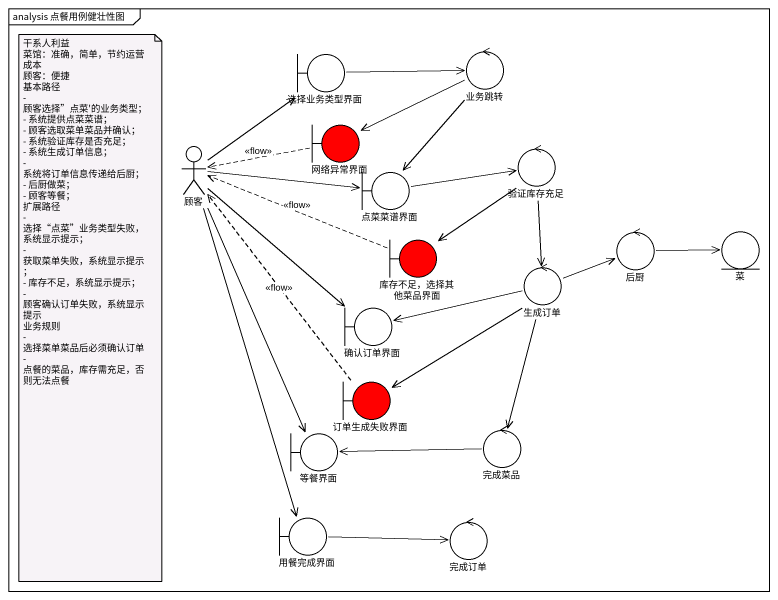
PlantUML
@startuml
mainframe analysis 点餐用例健壮性图
boundary 选择业务类型界面
control 业务跳转
boundary 网络异常界面 #FF0000
actor 顾客
control 验证库存充足
boundary 点菜菜谱界面
boundary "库存不足，选择其他菜品界面" as 库存不足_选择其他菜品界面 #FF0000
control 后厨
entity 菜
control 生成订单
boundary 确认订单界面
boundary 订单生成失败界面 #FF0000
boundary 等餐界面
control 完成菜品
boundary 用餐完成界面
control 完成订单
选择业务类型界面 -right-> 业务跳转
业务跳转 -left-> 网络异常界面
业务跳转 --> 点菜菜谱界面
网络异常界面 .left.> 顾客 : <<flow>>
顾客 -up-> 选择业务类型界面
顾客 -right-> 点菜菜谱界面
顾客 --> 确认订单界面
顾客 --> 等餐界面
顾客 --> 用餐完成界面
验证库存充足 --> 库存不足_选择其他菜品界面
验证库存充足 --> 生成订单
点菜菜谱界面 -right-> 验证库存充足
库存不足_选择其他菜品界面 .left.> 顾客 : <<flow>>
后厨 -right-> 菜
生成订单 -right-> 后厨
生成订单 -left-> 确认订单界面
生成订单 --> 订单生成失败界面
生成订单 --> 完成菜品
订单生成失败界面 .up.> 顾客 : <<flow>>
完成菜品 -left-> 等餐界面
用餐完成界面 -right-> 完成订单
note as N1
  干系人利益
  菜馆：准确，简单，节约运营成本
  顾客：便捷
  基本路径
  - 顾客选择”点菜'的业务类型；
  - 系统提供点菜菜谱；
  - 顾客选取菜单菜品并确认；
  - 系统验证库存是否充足；
  - 系统生成订单信息；
  - 系统将订单信息传递给后厨；
  - 后厨做菜；
  - 顾客等餐；
  扩展路径
  - 选择“点菜”业务类型失败，系统显示提示；
  - 获取菜单失败，系统显示提示；
  - 库存不足，系统显示提示；
  - 顾客确认订单失败，系统显示提示
  业务规则
  - 选择菜单菜品后必须确认订单
  - 点餐的菜品，库存需充足，否则无法点餐
end note
@enduml
